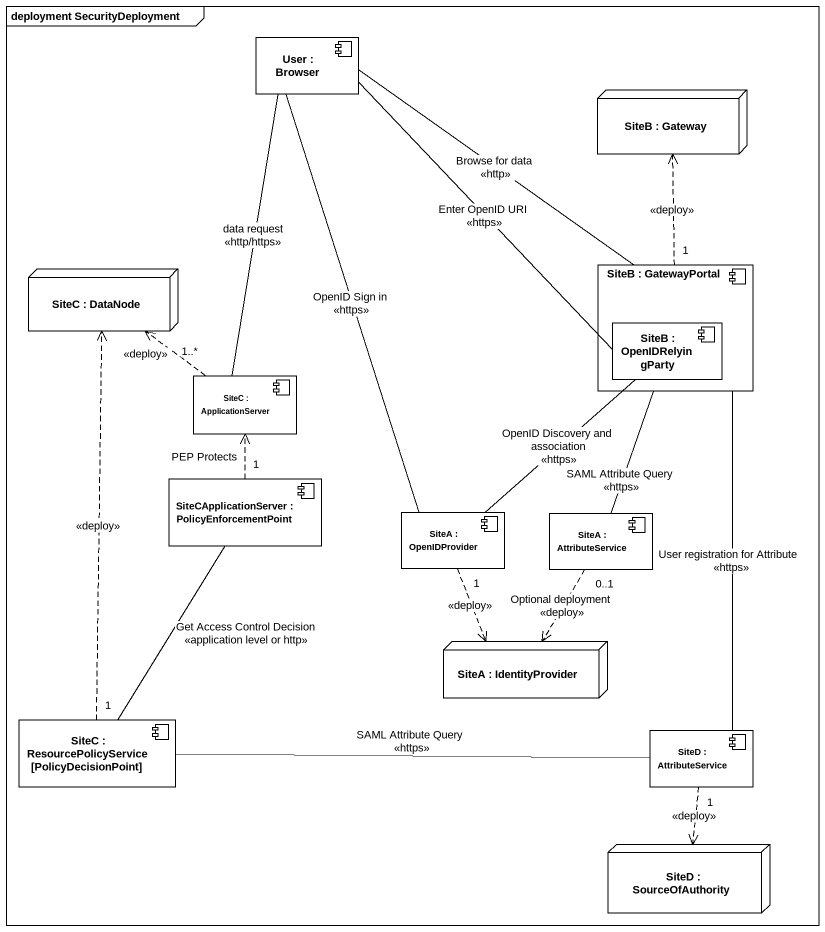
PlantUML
@startuml
mainframe deployment SecurityDeployment
component "User : Browser" as User
node "SiteB : Gateway" as SiteB
node "SiteC : DataNode" as SiteC
component "SiteB : GatewayPortal" as SiteB_2 {
  component "SiteB : OpenIDRelyingParty" as SiteB_3
}
component "SiteC : ApplicationServer" as SiteC_2
component "SiteCApplicationServer : PolicyEnforcementPoint" as SiteCApplicationServer
component "SiteA : OpenIDProvider" as SiteA
component "SiteA : AttributeService" as SiteA_2
node "SiteA : IdentityProvider" as SiteA_3
component "SiteC : ResourcePolicyService [PolicyDecisionPoint]" as SiteC_3
component "SiteD : AttributeService" as SiteD
node "SiteD : SourceOfAuthority" as SiteD_2
User -- SiteB_2 : Browse for data\n<<http>>
User -- SiteB_3 : Enter OpenID URI\n<<https>>
User -- SiteC_2 : data request\n<<http/https>>
User -- SiteA : OpenID Sign in\n<<https>>
SiteB_2 "1" .up.> SiteB : <<deploy>>
SiteB_2 -- SiteA_2 : SAML Attribute Query\n<<https>>
SiteB_2 -- SiteD : User registration for Attribute\n<<https>>
SiteC_2 "1..*" .up.> SiteC : <<deploy>>
SiteCApplicationServer "1" .up.> SiteC_2 : PEP Protects
SiteCApplicationServer -- SiteC_3 : Get Access Control Decision\n<<application level or http>>
SiteA -up- SiteB_3 : OpenID Discovery and association\n<<https>>
SiteA "1" ..> SiteA_3 : <<deploy>>
SiteA_2 "0..1" ..> SiteA_3 : Optional deployment\n<<deploy>>
SiteC_3 "1" .up.> SiteC : <<deploy>>
SiteD -left- SiteC_3 : SAML Attribute Query\n<<https>>
SiteD "1" ..> SiteD_2 : <<deploy>>
@enduml
